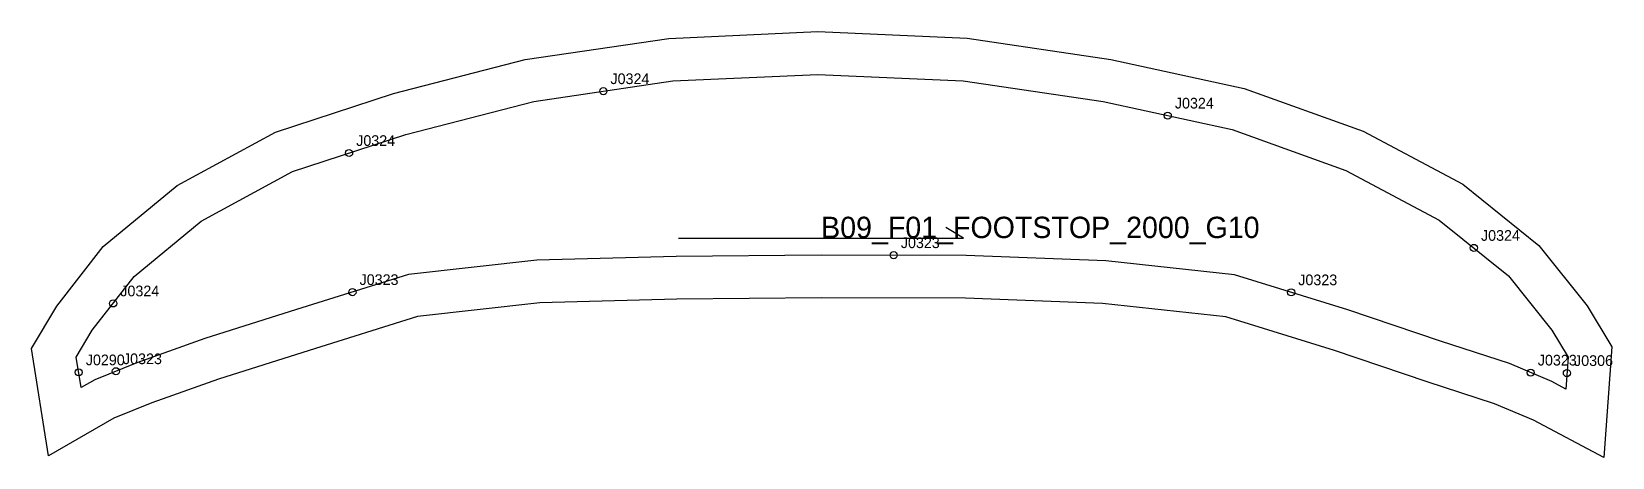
# Model space of a CAD drawing. Header units: millimetres. Extents: x -13 to 431, y -28 to 91.
import ezdxf

# ---------------------------------------------------------------- set-up
doc = ezdxf.new("R2010")
doc.units = ezdxf.units.MM
for name, color, linetype in [('CUT', 1, 'Continuous'), ('GRAIN', 3, 'Continuous'), ('LABEL', 7, 'Continuous'), ('NOTCH', 2, 'Continuous'), ('SEW', 5, 'Continuous')]:
    doc.layers.add(name, color=color, linetype=linetype)

msp = doc.modelspace()

# ---------------------------------------------------------------- linework, layer by layer
at = {"layer": 'CUT'}
msp.add_lwpolyline([(-12.53, 2.42), (-5.43, 14.32), (7.58, 31.03), (28.31, 48.19), (55.93, 63.18), (89.11, 74.07), (126.04, 83.62), (166.37, 89.53), (208.19, 91.45), (250.12, 89.62), (290.47, 83.59), (327.85, 75.47), (361.33, 63.43), (389.26, 48.54), (410.64, 31.39), (424.16, 14.41), (431.05, 2.93), (428.85, -28.18), (409.09, -17.73), (398.15, -13.08), (379.22, -6.91), (353.26, 1.88), (322.75, 11.31), (288.14, 15.08), (249.6, 16.59), (209.18, 16.67), (168.64, 16.29), (130.12, 15.28), (95.78, 11.4), (65.41, 1.88), (39.9, -6.19), (21.24, -12.84), (10.51, -17.16), (-7.79, -27.69), (-12.53, 2.42)], close=True, dxfattribs=at)
at = {"layer": 'GRAIN'}
for p, q in [((249.11, 33.44), (244.11, 36.44)), ((169.11, 33.44), (249.11, 33.44))]:
    msp.add_line(p, q, dxfattribs=at)
at = {"layer": 'NOTCH'}
for centre in [(147.97, 74.7), (306.42, 67.84), (76.59, 57.33), (392.36, 30.67), (229.49, 28.63), (77.54, 18.26), (341.07, 18.2), (10.37, 15.08), (0.68, -4.29), (11.12, -3.98), (408.31, -4.36), (418.49, -4.48)]:
    msp.add_circle(centre, 1, dxfattribs=at)
at = {"layer": 'SEW'}
msp.add_lwpolyline([(0, 0), (4.49, 7.53), (16.24, 22.63), (35.06, 38.2), (60.7, 52.11), (92.49, 62.55), (128.42, 71.84), (167.52, 77.57), (208.2, 79.44), (248.97, 77.66), (288.31, 71.78), (324.53, 63.91), (356.45, 52.44), (382.63, 38.48), (402.09, 22.87), (414.28, 7.56), (418.81, 0), (418.18, -8.96), (414.25, -6.89), (402.36, -1.83), (383.01, 4.48), (356.96, 13.3), (325.19, 23.11), (289.03, 27.05), (249.85, 28.59), (209.13, 28.67), (168.42, 28.28), (129.29, 27.26), (93.29, 23.2), (61.8, 13.33), (36.07, 5.19), (16.99, -1.62), (5.25, -6.34), (1.35, -8.58)], close=True, dxfattribs=at)

# ---------------------------------------------------------------- texts
at = {"layer": 'LABEL'}
for s, height, p in [('J0324', 3, (149.97, 76.7)), ('J0324', 3, (308.42, 69.84)), ('J0324', 3, (78.59, 59.33)), ('B09_F01_FOOTSTOP_2000_G10', 6, (209.11, 33.44)), ('J0324', 3, (394.36, 32.67)), ('J0323', 3, (231.49, 30.63)), ('J0323', 3, (79.54, 20.26)), ('J0323', 3, (343.07, 20.2)), ('J0324', 3, (12.37, 17.08)), ('J0290', 3, (2.68, -2.29)), ('J0323', 3, (13.12, -1.98)), ('J0323', 3, (410.31, -2.36)), ('J0306', 3, (420.49, -2.48))]:
    msp.add_text(s, height=height, dxfattribs=at).set_placement(p)

doc.saveas('drawing.dxf')
